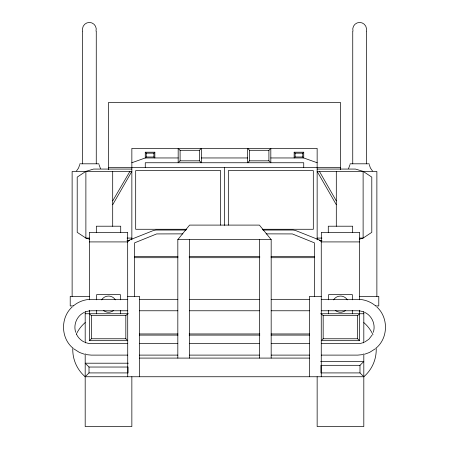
<?xml version="1.0" encoding="UTF-8"?>
<svg xmlns="http://www.w3.org/2000/svg" width="449" height="449" viewBox="0 0 449 449"><rect width="100%" height="100%" fill="white"/><g stroke="black" fill="none" stroke-linecap="round" stroke-linejoin="round"><path stroke-width="0.67" d="M350.024 164.53L348.536 168.622M79.742 164.536L78.575 167.999L76.498 170.962M373.287 332.299C375.925 324.7 371.996 315.619 364.655 312.341M112.699 204.727L131.854 171.366L85.882 171.366L77.206 177.114L77.206 232.335L85.882 238.082L89.716 239.233M112.699 200.894L129.935 171.366M372.058 335.139L368.91 339.203L364.655 342.093M177.826 358.089L177.826 239.614L189.59 225.095L259.41 225.095L271.174 239.614L271.174 358.089M127.74 241.916L129.469 240.041L153.541 230.466L155.926 230.04L186.015 230.04M178.18 157.958L145.263 157.958L145.263 152.211L154.843 152.211L154.843 157.958L153.9 157.015L146.211 157.015L145.263 157.958L131.854 162.751M145.263 152.211L146.211 153.16L153.9 153.16L154.843 152.211M180.094 160.832L178.18 162.751L178.18 148.383L180.094 150.297L199.423 150.297L201.337 148.383L201.337 162.751L199.423 160.832L180.094 160.832L180.094 150.297M72.255 306.88C60.626 317.219 60.626 337.21 72.255 347.548M249.577 160.832L247.663 162.751L247.663 148.383L249.577 150.297L268.906 150.297L270.82 148.383L270.82 162.751L268.906 160.832L249.577 160.832L249.577 150.297M89.43 340.679L91.349 338.765L125.827 338.765L127.74 340.679L89.43 340.679L89.43 313.744L91.349 315.658L125.827 315.658L127.74 313.744M270.82 157.958L303.737 157.958L302.778 157.004L295.116 157.004L294.157 157.958L294.157 152.211L303.737 152.211L303.737 157.958L317.146 162.751M294.157 152.211L295.116 153.171L302.778 153.171L303.737 152.211M72.822 347.638A35.752 35.752 0 0 0 85.187 376.75L89.014 372.917L128.027 372.917L128.027 367.035L89.014 367.035L85.187 363.202L128.375 363.202M359.57 340.679L357.651 338.765L323.173 338.765L321.26 340.679L359.57 340.679L359.57 313.744L357.651 315.658L323.173 315.658L321.26 313.744M376.745 347.548C388.374 337.21 388.374 317.219 376.745 306.88M85.187 376.75L363.813 376.75L359.986 372.917L320.973 372.917L320.973 365.318L359.986 365.318L363.813 361.49L320.625 361.49M73.569 305.724C78.496 301.638 84.855 299.331 91.259 299.326L127.74 299.326M375.431 348.71L369.527 352.454L364.588 354.233M84.345 312.341C77.004 315.619 73.075 324.7 75.713 332.299M85.293 311.932L88.268 311.067L91.439 310.77L127.74 310.77M363.707 342.503L360.732 343.367L357.561 343.659L321.26 343.659M359.284 239.233L363.118 238.082L371.794 232.335L371.794 177.114L363.118 171.366L355.451 169.071L317.146 169.071M362.882 354.615L357.741 355.108L321.26 355.108M201.337 157.958L247.663 157.958M79.855 163.806L98.875 163.806M350.125 163.806L369.145 163.806M108.518 167.539L340.482 167.539M131.854 169.071L93.549 169.071L85.882 171.366L85.882 238.082L89.368 238.082M86.18 171.473L72.126 171.473L72.126 296.351M362.82 171.473L376.874 171.473L376.874 296.351M186.537 229.271L135.688 229.271L135.688 170.603L220.667 170.603L220.667 225.078M262.463 229.271L313.312 229.271L313.312 170.603L228.333 170.603L228.333 225.078M262.985 230.04L293.074 230.04L295.459 230.466L319.531 240.041L321.26 241.916L321.26 376.75M182.878 233.867L156.645 233.929L134.599 242.842L134.599 296.531M266.122 233.867L292.355 233.929L314.401 242.842L314.401 296.531M127.067 238.082L131.854 238.082M317.146 238.082L321.933 238.082M359.632 238.082L363.118 238.082L363.118 171.366L317.146 171.366L336.301 204.727M177.826 239.614L271.174 239.614M126.983 240.383L129.767 240.383M319.233 240.383L322.017 240.383M89.368 241.916L127.673 241.916M359.632 241.916L321.327 241.916L321.327 232.335L359.632 232.335L359.632 299.797M134.599 256.559L177.978 256.559M189.169 256.559L259.831 256.559M271.022 256.559L314.401 256.559M134.599 257.709L177.978 257.709M189.169 257.709L259.831 257.709M271.022 257.709L314.401 257.709M89.716 296.351L70.212 296.351L70.212 305.932L73.692 305.932M127.74 296.351L139.516 296.351L139.516 376.75M321.26 296.351L309.484 296.351L309.484 376.75M359.284 296.351L378.788 296.351L378.788 305.932L375.308 305.932M139.516 299.326L177.826 299.326M189.59 299.326L259.41 299.326M271.174 299.326L309.484 299.326M321.26 299.326L357.741 299.326C364.145 299.331 370.504 301.638 375.431 305.724M139.516 310.77L177.826 310.77M189.59 310.77L259.41 310.77M271.174 310.77L309.484 310.77M321.26 310.77L357.561 310.77L360.732 311.067L363.707 311.932M85.187 313.744L128.375 313.744M320.625 313.744L363.813 313.744M139.499 333.955L177.978 333.955M189.169 333.955L259.831 333.955M271.022 333.955L309.501 333.955M139.499 335.1L177.978 335.1M189.169 335.1L259.831 335.1M271.022 335.1L309.501 335.1M127.74 343.659L91.439 343.659L88.268 343.367L85.293 342.503M139.516 343.659L177.826 343.659M189.59 343.659L259.41 343.659M271.174 343.659L309.484 343.659M127.74 355.108L91.259 355.108L86.118 354.615M139.516 355.108L177.826 355.108M189.59 355.108L259.41 355.108M271.174 355.108L309.484 355.108M139.516 358.089L309.484 358.089M84.412 354.233L79.473 352.454L73.569 348.71M84.345 342.093C80.915 340.482 78.081 337.648 76.47 334.219M372.49 170.957L370.386 167.982L369.246 164.53M319.407 171.366L336.301 200.894M100.503 168.639L98.993 164.536M366.536 31.396L366.536 163.806M363.813 311.522L363.813 342.907M363.813 353.767L363.813 426.55L317.146 426.55L317.146 376.75M359.986 365.318L359.986 372.917M359.632 310.259L359.632 313.744M357.651 315.658L357.651 338.765M352.746 31.396L352.746 163.806M352.678 232.335L352.678 226.206L328.281 226.206L328.281 232.335M352.325 299.809L352.325 294.589L328.634 294.589L328.634 299.809M352.325 310.321L352.325 313.744M340.482 169.638L340.482 102.456L108.518 102.456L108.518 169.638M336.301 171.366L336.301 226.268M328.634 310.321L328.634 313.744M323.173 315.658L323.173 338.765M317.146 239.828L317.146 148.383L131.854 148.383L131.854 239.828M303.737 167.539L303.737 162.751L145.263 162.751L145.263 167.539M302.778 153.171L302.778 157.004M295.116 153.171L295.116 157.004M268.906 150.297L268.906 160.832M259.41 239.614L259.41 358.089M224.5 167.539L224.5 225.37M199.423 150.297L199.423 160.832M189.59 239.614L189.59 358.089M153.9 153.16L153.9 157.015M146.211 153.16L146.211 157.015M131.854 376.75L131.854 426.55L85.187 426.55L85.187 353.722M127.74 376.75L127.673 232.335L89.368 232.335L89.368 299.797M125.827 315.658L125.827 338.765M120.719 232.335L120.719 226.206L96.322 226.206L96.322 232.335M120.366 299.809L120.366 294.589L96.675 294.589L96.675 299.809M120.366 310.321L120.366 313.744M112.699 171.366L112.699 226.268M96.675 310.321L96.675 313.744M96.26 31.396L96.26 163.806M91.349 315.658L91.349 338.765M89.368 310.259L89.368 313.744M89.014 367.035L89.014 372.917M85.187 311.488L85.187 342.907M82.47 31.396L82.47 163.806M76.313 334.129A35.752 35.752 0 0 1 85.215 322.545M376.178 347.666A35.752 35.752 0 0 1 363.785 376.773M363.813 322.573A35.752 35.752 0 0 1 372.99 334.774M82.706 31.127A6.898 6.892 0 0 1 89.368 22.45A6.898 6.892 0 0 1 96.024 31.127M352.981 31.127A6.898 6.892 0 0 1 359.638 22.45A6.898 6.892 0 0 1 366.3 31.127M113.681 310.422A8.11 8.11 0 0 1 103.393 310.45M101.62 299.904A8.11 8.11 0 0 1 106.66 296.273L108.765 296.059A8.11 8.11 0 0 1 115.399 299.87M345.646 310.422A8.11 8.11 0 0 1 335.352 310.45M333.579 299.904A8.11 8.11 0 0 1 338.619 296.273L340.724 296.059A8.11 8.11 0 0 1 347.358 299.87"/></g></svg>
